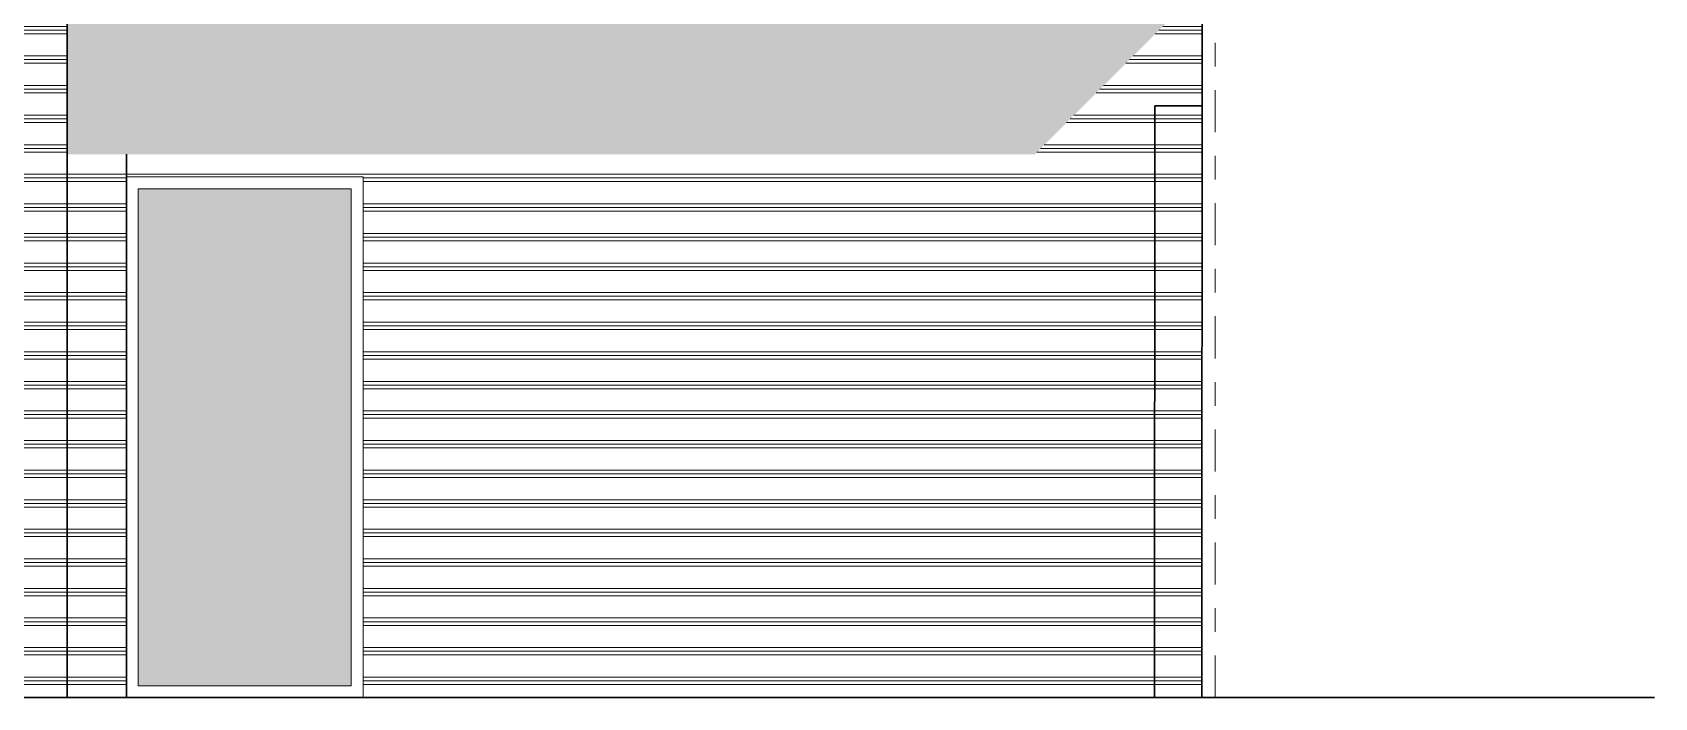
# Model space of a CAD drawing. Header units: metres. Extents: x 236 to 355, y 67 to 475.
# Drawn here: x 289.49 to 296.34, y 263.85 to 266.66 of the extents above; entities that cross this region are included whole.
import ezdxf

# ---------------------------------------------------------------- set-up
doc = ezdxf.new("R2010")
doc.units = ezdxf.units.M
doc.header["$LTSCALE"] = 0.007
doc.header["$MEASUREMENT"] = 0
doc.linetypes.add('DASHDOTX2', pattern=[50.8, 25.4, -12.7, 0, -12.7])
for name, color, linetype, lineweight in [('decoration', 251, 'Continuous', 18), ('stair', 20, 'Continuous', 15), ('walll', 7, 'Continuous', 30)]:
    doc.layers.add(name, color=color, linetype=linetype, lineweight=lineweight)
pattern_1 = [(0, (-55.4239, -81.84942), (0, 0.125), []), (0, (-55.4239, -81.83379), (0, 0.125), []), (0, (-55.4239, -81.81817), (0, 0.125), [])]

msp = doc.modelspace()

# ---------------------------------------------------------------- hatches: boundary and pattern name
at = {"layer": 'decoration', "lineweight": 0, "true_color": 0x6c0707}
h = msp.add_hatch(dxfattribs=at)
h.set_pattern_fill('PLAST', color=16, scale=0.5, style=0)
h.set_pattern_definition(pattern_1)
h.paths.add_polyline_path([(283.5322, 266.8486), (283.5322, 266.3457), (283.7322, 266.3457), (283.7322, 263.8457), (289.6322, 263.8457), (289.6322, 266.8486)])
h = msp.add_hatch(dxfattribs=at)
h.set_pattern_fill('PLAST', color=16, scale=0.5, style=0)
h.set_pattern_definition(pattern_1)
h.paths.add_polyline_path([(290.8822, 263.8457), (294.2257, 263.8457), (294.2264, 266.3457), (294.4264, 266.3457), (294.4266, 266.8486), (293.7195, 266.1415), (289.8822, 266.1415), (289.8822, 266.0457), (290.8822, 266.0457)])
h = msp.add_hatch(dxfattribs=at)
h.set_pattern_fill('PLAST', color=16, scale=0.5, style=0)
h.set_pattern_definition(pattern_1)
h.paths.add_polyline_path([(294.2257, 263.8457), (294.4257, 263.8457), (294.4264, 266.3457), (294.2264, 266.3457)])
h = msp.add_hatch(dxfattribs=at)
h.set_pattern_fill('PLAST', color=16, scale=0.5, style=0)
h.set_pattern_definition(pattern_1)
h.paths.add_polyline_path([(289.8822, 266.0457), (289.8822, 266.1415), (289.6322, 266.1415), (289.6322, 263.8457), (289.8822, 263.8457)])
at = {"layer": 'walll', "true_color": 0x1e6f63}
msp.add_hatch(color=126, dxfattribs=at).paths.add_polyline_path([(293.7195, 266.1415), (294.4266, 266.8486), (289.6322, 266.8486), (289.6322, 266.1415)])
at = {"layer": 'walll'}
h = msp.add_hatch(color=256, dxfattribs=at)
h.set_gradient(color1=(0, 0, 255), color2=(255, 255, 0), tint=1, name='CYLINDER')
h.paths.add_polyline_path([(290.8322, 265.9957), (289.9322, 265.9957), (289.9322, 263.8957), (290.8322, 263.8957)])

# ---------------------------------------------------------------- linework, layer by layer
at = {"layer": 'stair', "linetype": 'DASHDOTX2'}
msp.add_line((294.4822, 263.8457), (294.4822, 285.1503), dxfattribs=at)
at = {"layer": 'stair'}
for points in [[(289.8822, 266.0457), (290.8822, 266.0457), (290.8822, 263.8457), (289.8822, 263.8457)], [(289.9322, 265.9957), (290.8322, 265.9957), (290.8322, 263.8957), (289.9322, 263.8957)]]:
    msp.add_lwpolyline(points, close=True, dxfattribs=at)
at = {"layer": 'walll'}
for p, q in [((294.4311, 282.6486), (294.4257, 263.8457)), ((289.6322, 266.8486), (289.6322, 263.8457)), ((294.2264, 266.3457), (294.2257, 263.8457)), ((294.2264, 266.3457), (294.4264, 266.3457)), ((289.8822, 266.1415), (289.8822, 263.8457)), ((280.6588, 263.8457), (296.3377, 263.8457))]:
    msp.add_line(p, q, dxfattribs=at)

doc.saveas('drawing.dxf')
